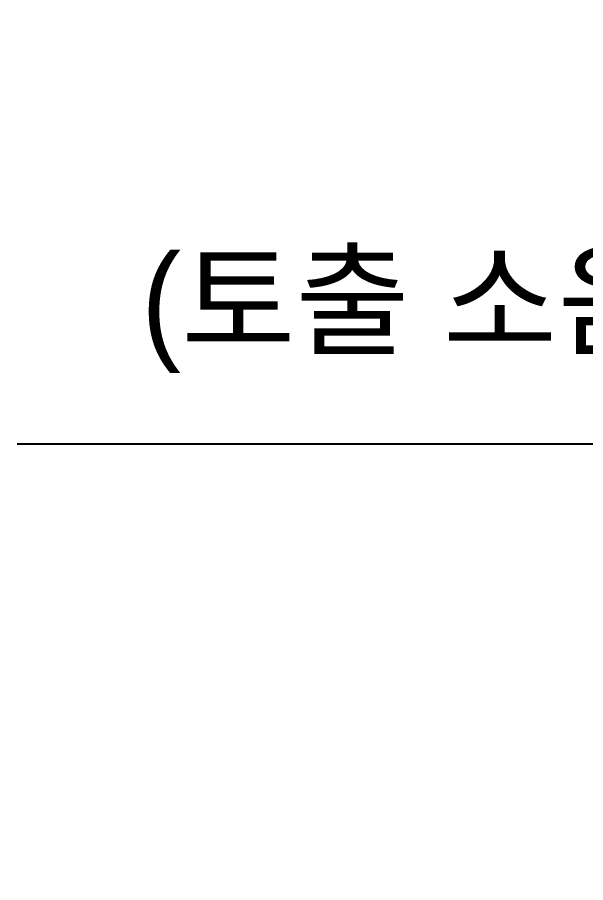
# Model space of a CAD drawing. Header units: millimetres. Extents: x 1723 to 33835, y 1764 to 24472.
# Drawn here: x 10615 to 11238, y 13130 to 14080 of the extents above; entities that cross this region are included whole.
import ezdxf

# ---------------------------------------------------------------- set-up
doc = ezdxf.new("R2010")
doc.units = ezdxf.units.MM
doc.layers.add('냉각탑_dim', color=1, linetype='Continuous')
doc.styles.add('HY울릉도L', font='')
doc.styles.get('HY울릉도L').set_extended_font_data('HY울릉도L')
doc.dimstyles.new('성지DIM', dxfattribs={"dimtxt": 3.5, "dimasz": 3, "dimexe": 1, "dimexo": 2.5, "dimgap": 2, "dimtad": 1, "dimdec": 0, "dimzin": 3, "dimdsep": 46, "dimtxsty": 'HY울릉도L', "dimblk": 'ARCHTICK', "dimcen": -2, "dimclrd": 256, "dimclre": 256, "dimclrt": 7, "dimadec": 0, "dimazin": 0, "dimtfac": 1, "dimtdec": 0, "dimtofl": 0, "dimtmove": 0, "dimatfit": 3, "dimfxl": 1, "dimtolj": 1, "dimtzin": 0, "dimlwe": -1, "dimarcsym": 0})

# ---------------------------------------------------------------- blocks, each defined once
blk = doc.blocks.new('*D769')
at = {"layer": 'Defpoints', "color": 0, "transparency": 16777216}
for p in [(12012.57, 13611.31), (12012.57, 13129.58), (12412.57, 13129.58)]:
    blk.add_point(p, dxfattribs=at)
at = {"layer": '냉각탑_dim', "transparency": 16777216}
for p, q in [((12012.57, 13229.58), (12012.57, 13651.31)), ((12412.57, 13229.58), (12412.57, 13651.31))]:
    blk.add_line(p, q, dxfattribs=at)
at = {"layer": '냉각탑_dim', "lineweight": -2, "transparency": 16777216}
for p, q in [((12012.57, 13611.31), (10614.83, 13611.31)), ((12292.57, 13611.31), (12132.57, 13611.31))]:
    blk.add_line(p, q, dxfattribs=at)
at = {"layer": '냉각탑_dim', "transparency": 16777216}
for points in [[(12132.57, 13631.31), (12132.57, 13591.31), (12012.57, 13611.31)], [(12292.57, 13631.31), (12292.57, 13591.31), (12412.57, 13611.31)]]:
    blk.add_solid(points, dxfattribs=at)
at = {"layer": '냉각탑_dim', "color": 7, "transparency": 16777216, "insert": (11253.7, 13754.23), "char_height": 140, "attachment_point": 5, "style": 'HY울릉도L'}
blk.add_mtext('\\A1;{\\fGulim|b0|i0|c129|p50;\\H0.71429x;(토출 소음기) \\fHY울릉도L|b0|i0|c129|p18;400}', dxfattribs=at)

msp = doc.modelspace()

# ---------------------------------------------------------------- dimensions: what is measured, and where the dimension line sits
at = {"layer": '냉각탑_dim'}
dim = msp.add_linear_dim(base=(12012.57, 13611.31), p1=(12412.57, 13129.58), p2=(12012.57, 13129.58), text='{\\fGulim|b0|i0|c129|p50;\\H0.71429x;(토출 소음기) \\fHY울릉도L|b0|i0|c129|p18;<>}', dimstyle='성지DIM', override={"dimscale": 40, "dimsah": 1}, dxfattribs=at)
dim.commit()
dim.dimension.update_dxf_attribs({"geometry": '*D769', "text_midpoint": (11253.7, 13611.31), "dimtype": 160})

doc.saveas('drawing.dxf')
